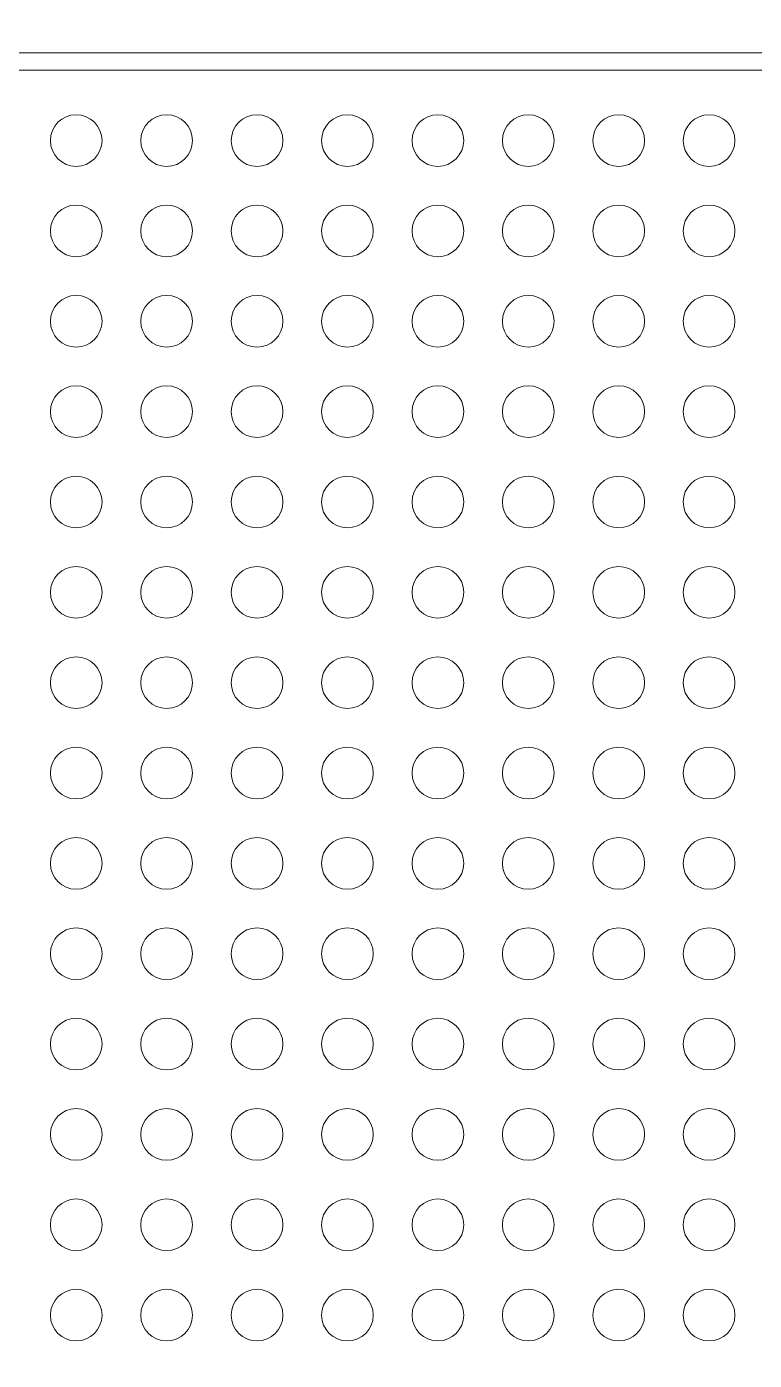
# Model space of a CAD drawing. Header units: millimetres. Extents: x -32 to 79, y -57 to 20.
# Drawn here: x -0.13 to 6.31, y -27.06 to -15.25 of the extents above; entities that cross this region are included whole.
import ezdxf

# ---------------------------------------------------------------- set-up
doc = ezdxf.new("R2010")
doc.units = ezdxf.units.MM
doc.header["$MEASUREMENT"] = 0
for name, color, linetype in [('BG_OUTLINE', 7, 'Continuous'), ('PG_SILKSCREEN_TOP', 7, 'Continuous'), ('PIN_TOP', 7, 'Continuous')]:
    doc.layers.add(name, color=color, linetype=linetype)

msp = doc.modelspace()

# ---------------------------------------------------------------- linework, layer by layer
at = {"layer": 'BG_OUTLINE', "lineweight": 9}
msp.add_open_spline([(-31.5602, -57.3483), (-31.5602, -57.3483), (-31.5602, 2.6515), (-31.5602, 2.6515), (-31.5602, 2.6515), (-31.5602, 2.6515), (48.4395, 2.6515), (48.4395, 2.6515), (48.4395, 2.6515), (48.4395, 2.6515), (48.4395, -57.3483), (48.4395, -57.3483), (48.4395, -57.3483), (48.4395, -57.3483), (-31.5602, -57.3483), (-31.5602, -57.3483)], degree=3, knots=[0, 0, 0, 0, 0.25, 0.25, 0.25, 0.25, 0.5, 0.5, 0.5, 0.5, 0.75, 0.75, 0.75, 0.75, 1, 1, 1, 1], dxfattribs=at)
at = {"layer": 'PG_SILKSCREEN_TOP', "lineweight": 9}
msp.add_open_spline([(16.2085, -15.4813), (16.2085, -15.4813), (16.2085, -15.6337), (16.2085, -15.6337), (16.2085, -15.6337), (16.2085, -15.6337), (-6.7917, -15.6337), (-6.7917, -15.6337), (-6.7917, -15.6337), (-6.7917, -15.6337), (-6.7917, -15.4813), (-6.7917, -15.4813), (-6.7917, -15.4813), (-6.7917, -15.4813), (16.2085, -15.4813), (16.2085, -15.4813)], degree=3, knots=[0, 0, 0, 0, 0.25, 0.25, 0.25, 0.25, 0.5, 0.5, 0.5, 0.5, 0.75, 0.75, 0.75, 0.75, 1, 1, 1, 1], dxfattribs=at)
at = {"layer": 'PIN_TOP', "lineweight": 9}
for points in [[(0.5369, -16.2575), (0.5369, -16.1312), (0.4346, -16.0289), (0.3083, -16.0289), (0.3083, -16.0289), (0.1821, -16.0289), (0.0797, -16.1312), (0.0797, -16.2575), (0.0797, -16.2575), (0.0797, -16.3837), (0.1821, -16.4861), (0.3083, -16.4861), (0.3083, -16.4861), (0.4346, -16.4861), (0.5369, -16.3837), (0.5369, -16.2575)], [(1.337, -16.2575), (1.337, -16.1312), (1.2347, -16.0289), (1.1084, -16.0289), (1.1084, -16.0289), (0.9822, -16.0289), (0.8798, -16.1312), (0.8798, -16.2575), (0.8798, -16.2575), (0.8798, -16.3837), (0.9822, -16.4861), (1.1084, -16.4861), (1.1084, -16.4861), (1.2347, -16.4861), (1.337, -16.3837), (1.337, -16.2575)], [(2.1369, -16.2575), (2.1369, -16.1312), (2.0345, -16.0289), (1.9083, -16.0289), (1.9083, -16.0289), (1.782, -16.0289), (1.6797, -16.1312), (1.6797, -16.2575), (1.6797, -16.2575), (1.6797, -16.3837), (1.782, -16.4861), (1.9083, -16.4861), (1.9083, -16.4861), (2.0345, -16.4861), (2.1369, -16.3837), (2.1369, -16.2575)], [(2.937, -16.2575), (2.937, -16.1312), (2.8346, -16.0289), (2.7084, -16.0289), (2.7084, -16.0289), (2.5821, -16.0289), (2.4798, -16.1312), (2.4798, -16.2575), (2.4798, -16.2575), (2.4798, -16.3837), (2.5821, -16.4861), (2.7084, -16.4861), (2.7084, -16.4861), (2.8346, -16.4861), (2.937, -16.3837), (2.937, -16.2575)], [(3.7371, -16.2575), (3.7371, -16.1312), (3.6347, -16.0289), (3.5085, -16.0289), (3.5085, -16.0289), (3.3822, -16.0289), (3.2799, -16.1312), (3.2799, -16.2575), (3.2799, -16.2575), (3.2799, -16.3837), (3.3822, -16.4861), (3.5085, -16.4861), (3.5085, -16.4861), (3.6347, -16.4861), (3.7371, -16.3837), (3.7371, -16.2575)], [(4.5369, -16.2575), (4.5369, -16.1312), (4.4346, -16.0289), (4.3083, -16.0289), (4.3083, -16.0289), (4.182, -16.0289), (4.0797, -16.1312), (4.0797, -16.2575), (4.0797, -16.2575), (4.0797, -16.3837), (4.182, -16.4861), (4.3083, -16.4861), (4.3083, -16.4861), (4.4345, -16.4861), (4.5369, -16.3837), (4.5369, -16.2575)], [(5.337, -16.2575), (5.337, -16.1312), (5.2347, -16.0289), (5.1084, -16.0289), (5.1084, -16.0289), (4.9821, -16.0289), (4.8798, -16.1312), (4.8798, -16.2575), (4.8798, -16.2575), (4.8798, -16.3837), (4.9821, -16.4861), (5.1084, -16.4861), (5.1084, -16.4861), (5.2346, -16.4861), (5.337, -16.3837), (5.337, -16.2575)], [(6.1368, -16.2575), (6.1368, -16.1312), (6.0345, -16.0289), (5.9082, -16.0289), (5.9082, -16.0289), (5.782, -16.0289), (5.6796, -16.1312), (5.6796, -16.2575), (5.6796, -16.2575), (5.6796, -16.3837), (5.782, -16.4861), (5.9082, -16.4861), (5.9082, -16.4861), (6.0345, -16.4861), (6.1368, -16.3837), (6.1368, -16.2575)], [(0.5369, -17.0576), (0.5369, -16.9313), (0.4346, -16.829), (0.3083, -16.829), (0.3083, -16.829), (0.1821, -16.829), (0.0797, -16.9313), (0.0797, -17.0576), (0.0797, -17.0576), (0.0797, -17.1838), (0.1821, -17.2862), (0.3083, -17.2862), (0.3083, -17.2862), (0.4346, -17.2862), (0.5369, -17.1838), (0.5369, -17.0576)], [(1.337, -17.0576), (1.337, -16.9313), (1.2347, -16.829), (1.1084, -16.829), (1.1084, -16.829), (0.9822, -16.829), (0.8798, -16.9313), (0.8798, -17.0576), (0.8798, -17.0576), (0.8798, -17.1838), (0.9822, -17.2862), (1.1084, -17.2862), (1.1084, -17.2862), (1.2347, -17.2862), (1.337, -17.1838), (1.337, -17.0576)], [(2.1369, -17.0576), (2.1369, -16.9313), (2.0345, -16.829), (1.9083, -16.829), (1.9083, -16.829), (1.782, -16.829), (1.6797, -16.9313), (1.6797, -17.0576), (1.6797, -17.0576), (1.6797, -17.1838), (1.782, -17.2862), (1.9083, -17.2862), (1.9083, -17.2862), (2.0345, -17.2862), (2.1369, -17.1838), (2.1369, -17.0576)], [(2.937, -17.0576), (2.937, -16.9313), (2.8346, -16.829), (2.7084, -16.829), (2.7084, -16.829), (2.5821, -16.829), (2.4798, -16.9313), (2.4798, -17.0576), (2.4798, -17.0576), (2.4798, -17.1838), (2.5821, -17.2862), (2.7084, -17.2862), (2.7084, -17.2862), (2.8346, -17.2862), (2.937, -17.1838), (2.937, -17.0576)], [(3.7371, -17.0576), (3.7371, -16.9313), (3.6347, -16.829), (3.5085, -16.829), (3.5085, -16.829), (3.3822, -16.829), (3.2799, -16.9313), (3.2799, -17.0576), (3.2799, -17.0576), (3.2799, -17.1838), (3.3822, -17.2862), (3.5085, -17.2862), (3.5085, -17.2862), (3.6347, -17.2862), (3.7371, -17.1838), (3.7371, -17.0576)], [(4.5369, -17.0576), (4.5369, -16.9313), (4.4346, -16.829), (4.3083, -16.829), (4.3083, -16.829), (4.182, -16.829), (4.0797, -16.9313), (4.0797, -17.0576), (4.0797, -17.0576), (4.0797, -17.1838), (4.182, -17.2862), (4.3083, -17.2862), (4.3083, -17.2862), (4.4345, -17.2862), (4.5369, -17.1838), (4.5369, -17.0576)], [(5.337, -17.0576), (5.337, -16.9313), (5.2347, -16.829), (5.1084, -16.829), (5.1084, -16.829), (4.9821, -16.829), (4.8798, -16.9313), (4.8798, -17.0576), (4.8798, -17.0576), (4.8798, -17.1838), (4.9821, -17.2862), (5.1084, -17.2862), (5.1084, -17.2862), (5.2346, -17.2862), (5.337, -17.1838), (5.337, -17.0576)], [(6.1368, -17.0576), (6.1368, -16.9313), (6.0345, -16.829), (5.9082, -16.829), (5.9082, -16.829), (5.782, -16.829), (5.6796, -16.9313), (5.6796, -17.0576), (5.6796, -17.0576), (5.6796, -17.1838), (5.782, -17.2862), (5.9082, -17.2862), (5.9082, -17.2862), (6.0345, -17.2862), (6.1368, -17.1838), (6.1368, -17.0576)], [(0.5369, -17.8577), (0.5369, -17.7314), (0.4346, -17.6291), (0.3083, -17.6291), (0.3083, -17.6291), (0.1821, -17.6291), (0.0797, -17.7314), (0.0797, -17.8577), (0.0797, -17.8577), (0.0797, -17.9839), (0.1821, -18.0863), (0.3083, -18.0863), (0.3083, -18.0863), (0.4346, -18.0863), (0.5369, -17.9839), (0.5369, -17.8577)], [(1.337, -17.8577), (1.337, -17.7314), (1.2347, -17.6291), (1.1084, -17.6291), (1.1084, -17.6291), (0.9822, -17.6291), (0.8798, -17.7314), (0.8798, -17.8577), (0.8798, -17.8577), (0.8798, -17.9839), (0.9822, -18.0863), (1.1084, -18.0863), (1.1084, -18.0863), (1.2347, -18.0863), (1.337, -17.9839), (1.337, -17.8577)], [(2.1369, -17.8577), (2.1369, -17.7314), (2.0345, -17.6291), (1.9083, -17.6291), (1.9083, -17.6291), (1.782, -17.6291), (1.6797, -17.7314), (1.6797, -17.8577), (1.6797, -17.8577), (1.6797, -17.9839), (1.782, -18.0863), (1.9083, -18.0863), (1.9083, -18.0863), (2.0345, -18.0863), (2.1369, -17.9839), (2.1369, -17.8577)], [(2.937, -17.8577), (2.937, -17.7314), (2.8346, -17.6291), (2.7084, -17.6291), (2.7084, -17.6291), (2.5821, -17.6291), (2.4798, -17.7314), (2.4798, -17.8577), (2.4798, -17.8577), (2.4798, -17.9839), (2.5821, -18.0863), (2.7084, -18.0863), (2.7084, -18.0863), (2.8346, -18.0863), (2.937, -17.9839), (2.937, -17.8577)], [(3.7371, -17.8577), (3.7371, -17.7314), (3.6347, -17.6291), (3.5085, -17.6291), (3.5085, -17.6291), (3.3822, -17.6291), (3.2799, -17.7314), (3.2799, -17.8577), (3.2799, -17.8577), (3.2799, -17.9839), (3.3822, -18.0863), (3.5085, -18.0863), (3.5085, -18.0863), (3.6347, -18.0863), (3.7371, -17.9839), (3.7371, -17.8577)], [(4.5369, -17.8577), (4.5369, -17.7314), (4.4346, -17.6291), (4.3083, -17.6291), (4.3083, -17.6291), (4.182, -17.6291), (4.0797, -17.7314), (4.0797, -17.8577), (4.0797, -17.8577), (4.0797, -17.9839), (4.182, -18.0863), (4.3083, -18.0863), (4.3083, -18.0863), (4.4345, -18.0863), (4.5369, -17.9839), (4.5369, -17.8577)], [(5.337, -17.8577), (5.337, -17.7314), (5.2347, -17.6291), (5.1084, -17.6291), (5.1084, -17.6291), (4.9821, -17.6291), (4.8798, -17.7314), (4.8798, -17.8577), (4.8798, -17.8577), (4.8798, -17.9839), (4.9821, -18.0863), (5.1084, -18.0863), (5.1084, -18.0863), (5.2346, -18.0863), (5.337, -17.9839), (5.337, -17.8577)], [(6.1368, -17.8577), (6.1368, -17.7314), (6.0345, -17.6291), (5.9082, -17.6291), (5.9082, -17.6291), (5.782, -17.6291), (5.6796, -17.7314), (5.6796, -17.8577), (5.6796, -17.8577), (5.6796, -17.9839), (5.782, -18.0863), (5.9082, -18.0863), (5.9082, -18.0863), (6.0345, -18.0863), (6.1368, -17.9839), (6.1368, -17.8577)], [(0.5369, -18.6575), (0.5369, -18.5313), (0.4346, -18.4289), (0.3083, -18.4289), (0.3083, -18.4289), (0.1821, -18.4289), (0.0797, -18.5313), (0.0797, -18.6575), (0.0797, -18.6575), (0.0797, -18.7838), (0.1821, -18.8861), (0.3083, -18.8861), (0.3083, -18.8861), (0.4346, -18.8861), (0.5369, -18.7838), (0.5369, -18.6575)], [(1.337, -18.6575), (1.337, -18.5313), (1.2347, -18.4289), (1.1084, -18.4289), (1.1084, -18.4289), (0.9822, -18.4289), (0.8798, -18.5313), (0.8798, -18.6575), (0.8798, -18.6575), (0.8798, -18.7838), (0.9822, -18.8861), (1.1084, -18.8861), (1.1084, -18.8861), (1.2347, -18.8861), (1.337, -18.7838), (1.337, -18.6575)], [(2.1369, -18.6575), (2.1369, -18.5313), (2.0345, -18.4289), (1.9083, -18.4289), (1.9083, -18.4289), (1.782, -18.4289), (1.6797, -18.5313), (1.6797, -18.6575), (1.6797, -18.6575), (1.6797, -18.7838), (1.782, -18.8861), (1.9083, -18.8861), (1.9083, -18.8861), (2.0345, -18.8861), (2.1369, -18.7838), (2.1369, -18.6575)], [(2.937, -18.6575), (2.937, -18.5313), (2.8346, -18.4289), (2.7084, -18.4289), (2.7084, -18.4289), (2.5821, -18.4289), (2.4798, -18.5313), (2.4798, -18.6575), (2.4798, -18.6575), (2.4798, -18.7838), (2.5821, -18.8861), (2.7084, -18.8861), (2.7084, -18.8861), (2.8346, -18.8861), (2.937, -18.7838), (2.937, -18.6575)], [(3.7371, -18.6575), (3.7371, -18.5313), (3.6347, -18.4289), (3.5085, -18.4289), (3.5085, -18.4289), (3.3822, -18.4289), (3.2799, -18.5313), (3.2799, -18.6575), (3.2799, -18.6575), (3.2799, -18.7838), (3.3822, -18.8861), (3.5085, -18.8861), (3.5085, -18.8861), (3.6347, -18.8861), (3.7371, -18.7838), (3.7371, -18.6575)], [(4.5369, -18.6575), (4.5369, -18.5313), (4.4346, -18.4289), (4.3083, -18.4289), (4.3083, -18.4289), (4.182, -18.4289), (4.0797, -18.5313), (4.0797, -18.6575), (4.0797, -18.6575), (4.0797, -18.7838), (4.182, -18.8861), (4.3083, -18.8861), (4.3083, -18.8861), (4.4345, -18.8861), (4.5369, -18.7838), (4.5369, -18.6575)], [(5.337, -18.6575), (5.337, -18.5313), (5.2347, -18.4289), (5.1084, -18.4289), (5.1084, -18.4289), (4.9821, -18.4289), (4.8798, -18.5313), (4.8798, -18.6575), (4.8798, -18.6575), (4.8798, -18.7838), (4.9821, -18.8861), (5.1084, -18.8861), (5.1084, -18.8861), (5.2346, -18.8861), (5.337, -18.7838), (5.337, -18.6575)], [(6.1368, -18.6575), (6.1368, -18.5313), (6.0345, -18.4289), (5.9082, -18.4289), (5.9082, -18.4289), (5.782, -18.4289), (5.6796, -18.5313), (5.6796, -18.6575), (5.6796, -18.6575), (5.6796, -18.7838), (5.782, -18.8861), (5.9082, -18.8861), (5.9082, -18.8861), (6.0345, -18.8861), (6.1368, -18.7838), (6.1368, -18.6575)], [(0.5369, -19.4576), (0.5369, -19.3314), (0.4346, -19.229), (0.3083, -19.229), (0.3083, -19.229), (0.1821, -19.229), (0.0797, -19.3314), (0.0797, -19.4576), (0.0797, -19.4576), (0.0797, -19.5839), (0.1821, -19.6862), (0.3083, -19.6862), (0.3083, -19.6862), (0.4346, -19.6862), (0.5369, -19.5839), (0.5369, -19.4576)], [(1.337, -19.4576), (1.337, -19.3314), (1.2347, -19.229), (1.1084, -19.229), (1.1084, -19.229), (0.9822, -19.229), (0.8798, -19.3314), (0.8798, -19.4576), (0.8798, -19.4576), (0.8798, -19.5839), (0.9822, -19.6862), (1.1084, -19.6862), (1.1084, -19.6862), (1.2347, -19.6862), (1.337, -19.5839), (1.337, -19.4576)], [(2.1369, -19.4576), (2.1369, -19.3314), (2.0345, -19.229), (1.9083, -19.229), (1.9083, -19.229), (1.782, -19.229), (1.6797, -19.3314), (1.6797, -19.4576), (1.6797, -19.4576), (1.6797, -19.5839), (1.782, -19.6862), (1.9083, -19.6862), (1.9083, -19.6862), (2.0345, -19.6862), (2.1369, -19.5839), (2.1369, -19.4576)], [(2.937, -19.4576), (2.937, -19.3314), (2.8346, -19.229), (2.7084, -19.229), (2.7084, -19.229), (2.5821, -19.229), (2.4798, -19.3314), (2.4798, -19.4576), (2.4798, -19.4576), (2.4798, -19.5839), (2.5821, -19.6862), (2.7084, -19.6862), (2.7084, -19.6862), (2.8346, -19.6862), (2.937, -19.5839), (2.937, -19.4576)], [(3.7371, -19.4576), (3.7371, -19.3314), (3.6347, -19.229), (3.5085, -19.229), (3.5085, -19.229), (3.3822, -19.229), (3.2799, -19.3314), (3.2799, -19.4576), (3.2799, -19.4576), (3.2799, -19.5839), (3.3822, -19.6862), (3.5085, -19.6862), (3.5085, -19.6862), (3.6347, -19.6862), (3.7371, -19.5839), (3.7371, -19.4576)], [(4.5369, -19.4576), (4.5369, -19.3314), (4.4346, -19.229), (4.3083, -19.229), (4.3083, -19.229), (4.182, -19.229), (4.0797, -19.3314), (4.0797, -19.4576), (4.0797, -19.4576), (4.0797, -19.5839), (4.182, -19.6862), (4.3083, -19.6862), (4.3083, -19.6862), (4.4345, -19.6862), (4.5369, -19.5839), (4.5369, -19.4576)], [(5.337, -19.4576), (5.337, -19.3314), (5.2347, -19.229), (5.1084, -19.229), (5.1084, -19.229), (4.9821, -19.229), (4.8798, -19.3314), (4.8798, -19.4576), (4.8798, -19.4576), (4.8798, -19.5839), (4.9821, -19.6862), (5.1084, -19.6862), (5.1084, -19.6862), (5.2346, -19.6862), (5.337, -19.5839), (5.337, -19.4576)], [(6.1368, -19.4576), (6.1368, -19.3314), (6.0345, -19.229), (5.9082, -19.229), (5.9082, -19.229), (5.782, -19.229), (5.6796, -19.3314), (5.6796, -19.4576), (5.6796, -19.4576), (5.6796, -19.5839), (5.782, -19.6862), (5.9082, -19.6862), (5.9082, -19.6862), (6.0345, -19.6862), (6.1368, -19.5839), (6.1368, -19.4576)], [(0.5369, -20.2575), (0.5369, -20.1312), (0.4346, -20.0289), (0.3083, -20.0289), (0.3083, -20.0289), (0.1821, -20.0289), (0.0797, -20.1312), (0.0797, -20.2575), (0.0797, -20.2575), (0.0797, -20.3837), (0.1821, -20.4861), (0.3083, -20.4861), (0.3083, -20.4861), (0.4346, -20.4861), (0.5369, -20.3837), (0.5369, -20.2575)], [(1.337, -20.2575), (1.337, -20.1312), (1.2347, -20.0289), (1.1084, -20.0289), (1.1084, -20.0289), (0.9822, -20.0289), (0.8798, -20.1312), (0.8798, -20.2575), (0.8798, -20.2575), (0.8798, -20.3837), (0.9822, -20.4861), (1.1084, -20.4861), (1.1084, -20.4861), (1.2347, -20.4861), (1.337, -20.3837), (1.337, -20.2575)], [(2.1369, -20.2575), (2.1369, -20.1312), (2.0345, -20.0289), (1.9083, -20.0289), (1.9083, -20.0289), (1.782, -20.0289), (1.6797, -20.1312), (1.6797, -20.2575), (1.6797, -20.2575), (1.6797, -20.3837), (1.782, -20.4861), (1.9083, -20.4861), (1.9083, -20.4861), (2.0345, -20.4861), (2.1369, -20.3837), (2.1369, -20.2575)], [(2.937, -20.2575), (2.937, -20.1312), (2.8346, -20.0289), (2.7084, -20.0289), (2.7084, -20.0289), (2.5821, -20.0289), (2.4798, -20.1312), (2.4798, -20.2575), (2.4798, -20.2575), (2.4798, -20.3837), (2.5821, -20.4861), (2.7084, -20.4861), (2.7084, -20.4861), (2.8346, -20.4861), (2.937, -20.3837), (2.937, -20.2575)], [(3.7371, -20.2575), (3.7371, -20.1312), (3.6347, -20.0289), (3.5085, -20.0289), (3.5085, -20.0289), (3.3822, -20.0289), (3.2799, -20.1312), (3.2799, -20.2575), (3.2799, -20.2575), (3.2799, -20.3837), (3.3822, -20.4861), (3.5085, -20.4861), (3.5085, -20.4861), (3.6347, -20.4861), (3.7371, -20.3837), (3.7371, -20.2575)], [(4.5369, -20.2575), (4.5369, -20.1312), (4.4346, -20.0289), (4.3083, -20.0289), (4.3083, -20.0289), (4.182, -20.0289), (4.0797, -20.1312), (4.0797, -20.2575), (4.0797, -20.2575), (4.0797, -20.3837), (4.182, -20.4861), (4.3083, -20.4861), (4.3083, -20.4861), (4.4345, -20.4861), (4.5369, -20.3837), (4.5369, -20.2575)], [(5.337, -20.2575), (5.337, -20.1312), (5.2347, -20.0289), (5.1084, -20.0289), (5.1084, -20.0289), (4.9821, -20.0289), (4.8798, -20.1312), (4.8798, -20.2575), (4.8798, -20.2575), (4.8798, -20.3837), (4.9821, -20.4861), (5.1084, -20.4861), (5.1084, -20.4861), (5.2346, -20.4861), (5.337, -20.3837), (5.337, -20.2575)], [(6.1368, -20.2575), (6.1368, -20.1312), (6.0345, -20.0289), (5.9082, -20.0289), (5.9082, -20.0289), (5.782, -20.0289), (5.6796, -20.1312), (5.6796, -20.2575), (5.6796, -20.2575), (5.6796, -20.3837), (5.782, -20.4861), (5.9082, -20.4861), (5.9082, -20.4861), (6.0345, -20.4861), (6.1368, -20.3837), (6.1368, -20.2575)], [(0.5369, -21.0576), (0.5369, -20.9313), (0.4346, -20.829), (0.3083, -20.829), (0.3083, -20.829), (0.1821, -20.829), (0.0797, -20.9313), (0.0797, -21.0576), (0.0797, -21.0576), (0.0797, -21.1838), (0.1821, -21.2862), (0.3083, -21.2862), (0.3083, -21.2862), (0.4346, -21.2862), (0.5369, -21.1838), (0.5369, -21.0576)], [(1.337, -21.0576), (1.337, -20.9313), (1.2347, -20.829), (1.1084, -20.829), (1.1084, -20.829), (0.9822, -20.829), (0.8798, -20.9313), (0.8798, -21.0576), (0.8798, -21.0576), (0.8798, -21.1838), (0.9822, -21.2862), (1.1084, -21.2862), (1.1084, -21.2862), (1.2347, -21.2862), (1.337, -21.1838), (1.337, -21.0576)], [(2.1369, -21.0576), (2.1369, -20.9313), (2.0345, -20.829), (1.9083, -20.829), (1.9083, -20.829), (1.782, -20.829), (1.6797, -20.9313), (1.6797, -21.0576), (1.6797, -21.0576), (1.6797, -21.1838), (1.782, -21.2862), (1.9083, -21.2862), (1.9083, -21.2862), (2.0345, -21.2862), (2.1369, -21.1838), (2.1369, -21.0576)], [(2.937, -21.0576), (2.937, -20.9313), (2.8346, -20.829), (2.7084, -20.829), (2.7084, -20.829), (2.5821, -20.829), (2.4798, -20.9313), (2.4798, -21.0576), (2.4798, -21.0576), (2.4798, -21.1838), (2.5821, -21.2862), (2.7084, -21.2862), (2.7084, -21.2862), (2.8346, -21.2862), (2.937, -21.1838), (2.937, -21.0576)], [(3.7371, -21.0576), (3.7371, -20.9313), (3.6347, -20.829), (3.5085, -20.829), (3.5085, -20.829), (3.3822, -20.829), (3.2799, -20.9313), (3.2799, -21.0576), (3.2799, -21.0576), (3.2799, -21.1838), (3.3822, -21.2862), (3.5085, -21.2862), (3.5085, -21.2862), (3.6347, -21.2862), (3.7371, -21.1838), (3.7371, -21.0576)], [(4.5369, -21.0576), (4.5369, -20.9313), (4.4346, -20.829), (4.3083, -20.829), (4.3083, -20.829), (4.182, -20.829), (4.0797, -20.9313), (4.0797, -21.0576), (4.0797, -21.0576), (4.0797, -21.1838), (4.182, -21.2862), (4.3083, -21.2862), (4.3083, -21.2862), (4.4345, -21.2862), (4.5369, -21.1838), (4.5369, -21.0576)], [(5.337, -21.0576), (5.337, -20.9313), (5.2347, -20.829), (5.1084, -20.829), (5.1084, -20.829), (4.9821, -20.829), (4.8798, -20.9313), (4.8798, -21.0576), (4.8798, -21.0576), (4.8798, -21.1838), (4.9821, -21.2862), (5.1084, -21.2862), (5.1084, -21.2862), (5.2346, -21.2862), (5.337, -21.1838), (5.337, -21.0576)], [(6.1368, -21.0576), (6.1368, -20.9313), (6.0345, -20.829), (5.9082, -20.829), (5.9082, -20.829), (5.782, -20.829), (5.6796, -20.9313), (5.6796, -21.0576), (5.6796, -21.0576), (5.6796, -21.1838), (5.782, -21.2862), (5.9082, -21.2862), (5.9082, -21.2862), (6.0345, -21.2862), (6.1368, -21.1838), (6.1368, -21.0576)], [(0.5369, -21.8577), (0.5369, -21.7314), (0.4346, -21.6291), (0.3083, -21.6291), (0.3083, -21.6291), (0.1821, -21.6291), (0.0797, -21.7314), (0.0797, -21.8577), (0.0797, -21.8577), (0.0797, -21.9839), (0.1821, -22.0863), (0.3083, -22.0863), (0.3083, -22.0863), (0.4346, -22.0863), (0.5369, -21.9839), (0.5369, -21.8577)], [(1.337, -21.8577), (1.337, -21.7314), (1.2347, -21.6291), (1.1084, -21.6291), (1.1084, -21.6291), (0.9822, -21.6291), (0.8798, -21.7314), (0.8798, -21.8577), (0.8798, -21.8577), (0.8798, -21.9839), (0.9822, -22.0863), (1.1084, -22.0863), (1.1084, -22.0863), (1.2347, -22.0863), (1.337, -21.9839), (1.337, -21.8577)], [(2.1369, -21.8577), (2.1369, -21.7314), (2.0345, -21.6291), (1.9083, -21.6291), (1.9083, -21.6291), (1.782, -21.6291), (1.6797, -21.7314), (1.6797, -21.8577), (1.6797, -21.8577), (1.6797, -21.9839), (1.782, -22.0863), (1.9083, -22.0863), (1.9083, -22.0863), (2.0345, -22.0863), (2.1369, -21.9839), (2.1369, -21.8577)], [(2.937, -21.8577), (2.937, -21.7314), (2.8346, -21.6291), (2.7084, -21.6291), (2.7084, -21.6291), (2.5821, -21.6291), (2.4798, -21.7314), (2.4798, -21.8577), (2.4798, -21.8577), (2.4798, -21.9839), (2.5821, -22.0863), (2.7084, -22.0863), (2.7084, -22.0863), (2.8346, -22.0863), (2.937, -21.9839), (2.937, -21.8577)], [(3.7371, -21.8577), (3.7371, -21.7314), (3.6347, -21.6291), (3.5085, -21.6291), (3.5085, -21.6291), (3.3822, -21.6291), (3.2799, -21.7314), (3.2799, -21.8577), (3.2799, -21.8577), (3.2799, -21.9839), (3.3822, -22.0863), (3.5085, -22.0863), (3.5085, -22.0863), (3.6347, -22.0863), (3.7371, -21.9839), (3.7371, -21.8577)], [(4.5369, -21.8577), (4.5369, -21.7314), (4.4346, -21.6291), (4.3083, -21.6291), (4.3083, -21.6291), (4.182, -21.6291), (4.0797, -21.7314), (4.0797, -21.8577), (4.0797, -21.8577), (4.0797, -21.9839), (4.182, -22.0863), (4.3083, -22.0863), (4.3083, -22.0863), (4.4345, -22.0863), (4.5369, -21.9839), (4.5369, -21.8577)], [(5.337, -21.8577), (5.337, -21.7314), (5.2347, -21.6291), (5.1084, -21.6291), (5.1084, -21.6291), (4.9821, -21.6291), (4.8798, -21.7314), (4.8798, -21.8577), (4.8798, -21.8577), (4.8798, -21.9839), (4.9821, -22.0863), (5.1084, -22.0863), (5.1084, -22.0863), (5.2346, -22.0863), (5.337, -21.9839), (5.337, -21.8577)], [(6.1368, -21.8577), (6.1368, -21.7314), (6.0345, -21.6291), (5.9082, -21.6291), (5.9082, -21.6291), (5.782, -21.6291), (5.6796, -21.7314), (5.6796, -21.8577), (5.6796, -21.8577), (5.6796, -21.9839), (5.782, -22.0863), (5.9082, -22.0863), (5.9082, -22.0863), (6.0345, -22.0863), (6.1368, -21.9839), (6.1368, -21.8577)], [(0.5369, -22.6575), (0.5369, -22.5313), (0.4346, -22.4289), (0.3083, -22.4289), (0.3083, -22.4289), (0.1821, -22.4289), (0.0797, -22.5313), (0.0797, -22.6575), (0.0797, -22.6575), (0.0797, -22.7838), (0.1821, -22.8861), (0.3083, -22.8861), (0.3083, -22.8861), (0.4346, -22.8861), (0.5369, -22.7838), (0.5369, -22.6575)], [(1.337, -22.6575), (1.337, -22.5313), (1.2347, -22.4289), (1.1084, -22.4289), (1.1084, -22.4289), (0.9822, -22.4289), (0.8798, -22.5313), (0.8798, -22.6575), (0.8798, -22.6575), (0.8798, -22.7838), (0.9822, -22.8861), (1.1084, -22.8861), (1.1084, -22.8861), (1.2347, -22.8861), (1.337, -22.7838), (1.337, -22.6575)], [(2.1369, -22.6575), (2.1369, -22.5313), (2.0345, -22.4289), (1.9083, -22.4289), (1.9083, -22.4289), (1.782, -22.4289), (1.6797, -22.5313), (1.6797, -22.6575), (1.6797, -22.6575), (1.6797, -22.7838), (1.782, -22.8861), (1.9083, -22.8861), (1.9083, -22.8861), (2.0345, -22.8861), (2.1369, -22.7838), (2.1369, -22.6575)], [(2.937, -22.6575), (2.937, -22.5313), (2.8346, -22.4289), (2.7084, -22.4289), (2.7084, -22.4289), (2.5821, -22.4289), (2.4798, -22.5313), (2.4798, -22.6575), (2.4798, -22.6575), (2.4798, -22.7838), (2.5821, -22.8861), (2.7084, -22.8861), (2.7084, -22.8861), (2.8346, -22.8861), (2.937, -22.7838), (2.937, -22.6575)], [(3.7371, -22.6575), (3.7371, -22.5313), (3.6347, -22.4289), (3.5085, -22.4289), (3.5085, -22.4289), (3.3822, -22.4289), (3.2799, -22.5313), (3.2799, -22.6575), (3.2799, -22.6575), (3.2799, -22.7838), (3.3822, -22.8861), (3.5085, -22.8861), (3.5085, -22.8861), (3.6347, -22.8861), (3.7371, -22.7838), (3.7371, -22.6575)], [(4.5369, -22.6575), (4.5369, -22.5313), (4.4346, -22.4289), (4.3083, -22.4289), (4.3083, -22.4289), (4.182, -22.4289), (4.0797, -22.5313), (4.0797, -22.6575), (4.0797, -22.6575), (4.0797, -22.7838), (4.182, -22.8861), (4.3083, -22.8861), (4.3083, -22.8861), (4.4345, -22.8861), (4.5369, -22.7838), (4.5369, -22.6575)], [(5.337, -22.6575), (5.337, -22.5313), (5.2347, -22.4289), (5.1084, -22.4289), (5.1084, -22.4289), (4.9821, -22.4289), (4.8798, -22.5313), (4.8798, -22.6575), (4.8798, -22.6575), (4.8798, -22.7838), (4.9821, -22.8861), (5.1084, -22.8861), (5.1084, -22.8861), (5.2346, -22.8861), (5.337, -22.7838), (5.337, -22.6575)], [(6.1368, -22.6575), (6.1368, -22.5313), (6.0345, -22.4289), (5.9082, -22.4289), (5.9082, -22.4289), (5.782, -22.4289), (5.6796, -22.5313), (5.6796, -22.6575), (5.6796, -22.6575), (5.6796, -22.7838), (5.782, -22.8861), (5.9082, -22.8861), (5.9082, -22.8861), (6.0345, -22.8861), (6.1368, -22.7838), (6.1368, -22.6575)], [(0.5369, -23.4576), (0.5369, -23.3314), (0.4346, -23.229), (0.3083, -23.229), (0.3083, -23.229), (0.1821, -23.229), (0.0797, -23.3314), (0.0797, -23.4576), (0.0797, -23.4576), (0.0797, -23.5839), (0.1821, -23.6862), (0.3083, -23.6862), (0.3083, -23.6862), (0.4346, -23.6862), (0.5369, -23.5839), (0.5369, -23.4576)], [(1.337, -23.4576), (1.337, -23.3314), (1.2347, -23.229), (1.1084, -23.229), (1.1084, -23.229), (0.9822, -23.229), (0.8798, -23.3314), (0.8798, -23.4576), (0.8798, -23.4576), (0.8798, -23.5839), (0.9822, -23.6862), (1.1084, -23.6862), (1.1084, -23.6862), (1.2347, -23.6862), (1.337, -23.5839), (1.337, -23.4576)], [(2.1369, -23.4576), (2.1369, -23.3314), (2.0345, -23.229), (1.9083, -23.229), (1.9083, -23.229), (1.782, -23.229), (1.6797, -23.3314), (1.6797, -23.4576), (1.6797, -23.4576), (1.6797, -23.5839), (1.782, -23.6862), (1.9083, -23.6862), (1.9083, -23.6862), (2.0345, -23.6862), (2.1369, -23.5839), (2.1369, -23.4576)], [(2.937, -23.4576), (2.937, -23.3314), (2.8346, -23.229), (2.7084, -23.229), (2.7084, -23.229), (2.5821, -23.229), (2.4798, -23.3314), (2.4798, -23.4576), (2.4798, -23.4576), (2.4798, -23.5839), (2.5821, -23.6862), (2.7084, -23.6862), (2.7084, -23.6862), (2.8346, -23.6862), (2.937, -23.5839), (2.937, -23.4576)], [(3.7371, -23.4576), (3.7371, -23.3314), (3.6347, -23.229), (3.5085, -23.229), (3.5085, -23.229), (3.3822, -23.229), (3.2799, -23.3314), (3.2799, -23.4576), (3.2799, -23.4576), (3.2799, -23.5839), (3.3822, -23.6862), (3.5085, -23.6862), (3.5085, -23.6862), (3.6347, -23.6862), (3.7371, -23.5839), (3.7371, -23.4576)], [(4.5369, -23.4576), (4.5369, -23.3314), (4.4346, -23.229), (4.3083, -23.229), (4.3083, -23.229), (4.182, -23.229), (4.0797, -23.3314), (4.0797, -23.4576), (4.0797, -23.4576), (4.0797, -23.5839), (4.182, -23.6862), (4.3083, -23.6862), (4.3083, -23.6862), (4.4345, -23.6862), (4.5369, -23.5839), (4.5369, -23.4576)], [(5.337, -23.4576), (5.337, -23.3314), (5.2347, -23.229), (5.1084, -23.229), (5.1084, -23.229), (4.9821, -23.229), (4.8798, -23.3314), (4.8798, -23.4576), (4.8798, -23.4576), (4.8798, -23.5839), (4.9821, -23.6862), (5.1084, -23.6862), (5.1084, -23.6862), (5.2346, -23.6862), (5.337, -23.5839), (5.337, -23.4576)], [(6.1368, -23.4576), (6.1368, -23.3314), (6.0345, -23.229), (5.9082, -23.229), (5.9082, -23.229), (5.782, -23.229), (5.6796, -23.3314), (5.6796, -23.4576), (5.6796, -23.4576), (5.6796, -23.5839), (5.782, -23.6862), (5.9082, -23.6862), (5.9082, -23.6862), (6.0345, -23.6862), (6.1368, -23.5839), (6.1368, -23.4576)], [(0.5369, -24.2575), (0.5369, -24.1312), (0.4346, -24.0289), (0.3083, -24.0289), (0.3083, -24.0289), (0.1821, -24.0289), (0.0797, -24.1312), (0.0797, -24.2575), (0.0797, -24.2575), (0.0797, -24.3837), (0.1821, -24.4861), (0.3083, -24.4861), (0.3083, -24.4861), (0.4346, -24.4861), (0.5369, -24.3837), (0.5369, -24.2575)], [(1.337, -24.2575), (1.337, -24.1312), (1.2347, -24.0289), (1.1084, -24.0289), (1.1084, -24.0289), (0.9822, -24.0289), (0.8798, -24.1312), (0.8798, -24.2575), (0.8798, -24.2575), (0.8798, -24.3837), (0.9822, -24.4861), (1.1084, -24.4861), (1.1084, -24.4861), (1.2347, -24.4861), (1.337, -24.3837), (1.337, -24.2575)], [(2.1369, -24.2575), (2.1369, -24.1312), (2.0345, -24.0289), (1.9083, -24.0289), (1.9083, -24.0289), (1.782, -24.0289), (1.6797, -24.1312), (1.6797, -24.2575), (1.6797, -24.2575), (1.6797, -24.3837), (1.782, -24.4861), (1.9083, -24.4861), (1.9083, -24.4861), (2.0345, -24.4861), (2.1369, -24.3837), (2.1369, -24.2575)], [(2.937, -24.2575), (2.937, -24.1312), (2.8346, -24.0289), (2.7084, -24.0289), (2.7084, -24.0289), (2.5821, -24.0289), (2.4798, -24.1312), (2.4798, -24.2575), (2.4798, -24.2575), (2.4798, -24.3837), (2.5821, -24.4861), (2.7084, -24.4861), (2.7084, -24.4861), (2.8346, -24.4861), (2.937, -24.3837), (2.937, -24.2575)], [(3.7371, -24.2575), (3.7371, -24.1312), (3.6347, -24.0289), (3.5085, -24.0289), (3.5085, -24.0289), (3.3822, -24.0289), (3.2799, -24.1312), (3.2799, -24.2575), (3.2799, -24.2575), (3.2799, -24.3837), (3.3822, -24.4861), (3.5085, -24.4861), (3.5085, -24.4861), (3.6347, -24.4861), (3.7371, -24.3837), (3.7371, -24.2575)], [(4.5369, -24.2575), (4.5369, -24.1312), (4.4346, -24.0289), (4.3083, -24.0289), (4.3083, -24.0289), (4.182, -24.0289), (4.0797, -24.1312), (4.0797, -24.2575), (4.0797, -24.2575), (4.0797, -24.3837), (4.182, -24.4861), (4.3083, -24.4861), (4.3083, -24.4861), (4.4345, -24.4861), (4.5369, -24.3837), (4.5369, -24.2575)], [(5.337, -24.2575), (5.337, -24.1312), (5.2347, -24.0289), (5.1084, -24.0289), (5.1084, -24.0289), (4.9821, -24.0289), (4.8798, -24.1312), (4.8798, -24.2575), (4.8798, -24.2575), (4.8798, -24.3837), (4.9821, -24.4861), (5.1084, -24.4861), (5.1084, -24.4861), (5.2346, -24.4861), (5.337, -24.3837), (5.337, -24.2575)], [(6.1368, -24.2575), (6.1368, -24.1312), (6.0345, -24.0289), (5.9082, -24.0289), (5.9082, -24.0289), (5.782, -24.0289), (5.6796, -24.1312), (5.6796, -24.2575), (5.6796, -24.2575), (5.6796, -24.3837), (5.782, -24.4861), (5.9082, -24.4861), (5.9082, -24.4861), (6.0345, -24.4861), (6.1368, -24.3837), (6.1368, -24.2575)], [(0.5369, -25.0576), (0.5369, -24.9313), (0.4346, -24.829), (0.3083, -24.829), (0.3083, -24.829), (0.1821, -24.829), (0.0797, -24.9313), (0.0797, -25.0576), (0.0797, -25.0576), (0.0797, -25.1838), (0.1821, -25.2862), (0.3083, -25.2862), (0.3083, -25.2862), (0.4346, -25.2862), (0.5369, -25.1838), (0.5369, -25.0576)], [(1.337, -25.0576), (1.337, -24.9313), (1.2347, -24.829), (1.1084, -24.829), (1.1084, -24.829), (0.9822, -24.829), (0.8798, -24.9313), (0.8798, -25.0576), (0.8798, -25.0576), (0.8798, -25.1838), (0.9822, -25.2862), (1.1084, -25.2862), (1.1084, -25.2862), (1.2347, -25.2862), (1.337, -25.1838), (1.337, -25.0576)], [(2.1369, -25.0576), (2.1369, -24.9313), (2.0345, -24.829), (1.9083, -24.829), (1.9083, -24.829), (1.782, -24.829), (1.6797, -24.9313), (1.6797, -25.0576), (1.6797, -25.0576), (1.6797, -25.1838), (1.782, -25.2862), (1.9083, -25.2862), (1.9083, -25.2862), (2.0345, -25.2862), (2.1369, -25.1838), (2.1369, -25.0576)], [(2.937, -25.0576), (2.937, -24.9313), (2.8346, -24.829), (2.7084, -24.829), (2.7084, -24.829), (2.5821, -24.829), (2.4798, -24.9313), (2.4798, -25.0576), (2.4798, -25.0576), (2.4798, -25.1838), (2.5821, -25.2862), (2.7084, -25.2862), (2.7084, -25.2862), (2.8346, -25.2862), (2.937, -25.1838), (2.937, -25.0576)], [(3.7371, -25.0576), (3.7371, -24.9313), (3.6347, -24.829), (3.5085, -24.829), (3.5085, -24.829), (3.3822, -24.829), (3.2799, -24.9313), (3.2799, -25.0576), (3.2799, -25.0576), (3.2799, -25.1838), (3.3822, -25.2862), (3.5085, -25.2862), (3.5085, -25.2862), (3.6347, -25.2862), (3.7371, -25.1838), (3.7371, -25.0576)], [(4.5369, -25.0576), (4.5369, -24.9313), (4.4346, -24.829), (4.3083, -24.829), (4.3083, -24.829), (4.182, -24.829), (4.0797, -24.9313), (4.0797, -25.0576), (4.0797, -25.0576), (4.0797, -25.1838), (4.182, -25.2862), (4.3083, -25.2862), (4.3083, -25.2862), (4.4345, -25.2862), (4.5369, -25.1838), (4.5369, -25.0576)], [(5.337, -25.0576), (5.337, -24.9313), (5.2347, -24.829), (5.1084, -24.829), (5.1084, -24.829), (4.9821, -24.829), (4.8798, -24.9313), (4.8798, -25.0576), (4.8798, -25.0576), (4.8798, -25.1838), (4.9821, -25.2862), (5.1084, -25.2862), (5.1084, -25.2862), (5.2346, -25.2862), (5.337, -25.1838), (5.337, -25.0576)], [(6.1368, -25.0576), (6.1368, -24.9313), (6.0345, -24.829), (5.9082, -24.829), (5.9082, -24.829), (5.782, -24.829), (5.6796, -24.9313), (5.6796, -25.0576), (5.6796, -25.0576), (5.6796, -25.1838), (5.782, -25.2862), (5.9082, -25.2862), (5.9082, -25.2862), (6.0345, -25.2862), (6.1368, -25.1838), (6.1368, -25.0576)], [(0.5369, -25.8577), (0.5369, -25.7314), (0.4346, -25.6291), (0.3083, -25.6291), (0.3083, -25.6291), (0.1821, -25.6291), (0.0797, -25.7314), (0.0797, -25.8577), (0.0797, -25.8577), (0.0797, -25.9839), (0.1821, -26.0863), (0.3083, -26.0863), (0.3083, -26.0863), (0.4346, -26.0863), (0.5369, -25.9839), (0.5369, -25.8577)], [(1.337, -25.8577), (1.337, -25.7314), (1.2347, -25.6291), (1.1084, -25.6291), (1.1084, -25.6291), (0.9822, -25.6291), (0.8798, -25.7314), (0.8798, -25.8577), (0.8798, -25.8577), (0.8798, -25.9839), (0.9822, -26.0863), (1.1084, -26.0863), (1.1084, -26.0863), (1.2347, -26.0863), (1.337, -25.9839), (1.337, -25.8577)], [(2.1369, -25.8577), (2.1369, -25.7314), (2.0345, -25.6291), (1.9083, -25.6291), (1.9083, -25.6291), (1.782, -25.6291), (1.6797, -25.7314), (1.6797, -25.8577), (1.6797, -25.8577), (1.6797, -25.9839), (1.782, -26.0863), (1.9083, -26.0863), (1.9083, -26.0863), (2.0345, -26.0863), (2.1369, -25.9839), (2.1369, -25.8577)], [(2.937, -25.8577), (2.937, -25.7314), (2.8346, -25.6291), (2.7084, -25.6291), (2.7084, -25.6291), (2.5821, -25.6291), (2.4798, -25.7314), (2.4798, -25.8577), (2.4798, -25.8577), (2.4798, -25.9839), (2.5821, -26.0863), (2.7084, -26.0863), (2.7084, -26.0863), (2.8346, -26.0863), (2.937, -25.9839), (2.937, -25.8577)], [(3.7371, -25.8577), (3.7371, -25.7314), (3.6347, -25.6291), (3.5085, -25.6291), (3.5085, -25.6291), (3.3822, -25.6291), (3.2799, -25.7314), (3.2799, -25.8577), (3.2799, -25.8577), (3.2799, -25.9839), (3.3822, -26.0863), (3.5085, -26.0863), (3.5085, -26.0863), (3.6347, -26.0863), (3.7371, -25.9839), (3.7371, -25.8577)], [(4.5369, -25.8577), (4.5369, -25.7314), (4.4346, -25.6291), (4.3083, -25.6291), (4.3083, -25.6291), (4.182, -25.6291), (4.0797, -25.7314), (4.0797, -25.8577), (4.0797, -25.8577), (4.0797, -25.9839), (4.182, -26.0863), (4.3083, -26.0863), (4.3083, -26.0863), (4.4345, -26.0863), (4.5369, -25.9839), (4.5369, -25.8577)], [(5.337, -25.8577), (5.337, -25.7314), (5.2347, -25.6291), (5.1084, -25.6291), (5.1084, -25.6291), (4.9821, -25.6291), (4.8798, -25.7314), (4.8798, -25.8577), (4.8798, -25.8577), (4.8798, -25.9839), (4.9821, -26.0863), (5.1084, -26.0863), (5.1084, -26.0863), (5.2346, -26.0863), (5.337, -25.9839), (5.337, -25.8577)], [(6.1368, -25.8577), (6.1368, -25.7314), (6.0345, -25.6291), (5.9082, -25.6291), (5.9082, -25.6291), (5.782, -25.6291), (5.6796, -25.7314), (5.6796, -25.8577), (5.6796, -25.8577), (5.6796, -25.9839), (5.782, -26.0863), (5.9082, -26.0863), (5.9082, -26.0863), (6.0345, -26.0863), (6.1368, -25.9839), (6.1368, -25.8577)], [(0.5369, -26.6575), (0.5369, -26.5313), (0.4346, -26.4289), (0.3083, -26.4289), (0.3083, -26.4289), (0.1821, -26.4289), (0.0797, -26.5313), (0.0797, -26.6575), (0.0797, -26.6575), (0.0797, -26.7838), (0.1821, -26.8861), (0.3083, -26.8861), (0.3083, -26.8861), (0.4346, -26.8861), (0.5369, -26.7838), (0.5369, -26.6575)], [(1.337, -26.6575), (1.337, -26.5313), (1.2347, -26.4289), (1.1084, -26.4289), (1.1084, -26.4289), (0.9822, -26.4289), (0.8798, -26.5313), (0.8798, -26.6575), (0.8798, -26.6575), (0.8798, -26.7838), (0.9822, -26.8861), (1.1084, -26.8861), (1.1084, -26.8861), (1.2347, -26.8861), (1.337, -26.7838), (1.337, -26.6575)], [(2.1369, -26.6575), (2.1369, -26.5313), (2.0345, -26.4289), (1.9083, -26.4289), (1.9083, -26.4289), (1.782, -26.4289), (1.6797, -26.5313), (1.6797, -26.6575), (1.6797, -26.6575), (1.6797, -26.7838), (1.782, -26.8861), (1.9083, -26.8861), (1.9083, -26.8861), (2.0345, -26.8861), (2.1369, -26.7838), (2.1369, -26.6575)], [(2.937, -26.6575), (2.937, -26.5313), (2.8346, -26.4289), (2.7084, -26.4289), (2.7084, -26.4289), (2.5821, -26.4289), (2.4798, -26.5313), (2.4798, -26.6575), (2.4798, -26.6575), (2.4798, -26.7838), (2.5821, -26.8861), (2.7084, -26.8861), (2.7084, -26.8861), (2.8346, -26.8861), (2.937, -26.7838), (2.937, -26.6575)], [(3.7371, -26.6575), (3.7371, -26.5313), (3.6347, -26.4289), (3.5085, -26.4289), (3.5085, -26.4289), (3.3822, -26.4289), (3.2799, -26.5313), (3.2799, -26.6575), (3.2799, -26.6575), (3.2799, -26.7838), (3.3822, -26.8861), (3.5085, -26.8861), (3.5085, -26.8861), (3.6347, -26.8861), (3.7371, -26.7838), (3.7371, -26.6575)], [(4.5369, -26.6575), (4.5369, -26.5313), (4.4346, -26.4289), (4.3083, -26.4289), (4.3083, -26.4289), (4.182, -26.4289), (4.0797, -26.5313), (4.0797, -26.6575), (4.0797, -26.6575), (4.0797, -26.7838), (4.182, -26.8861), (4.3083, -26.8861), (4.3083, -26.8861), (4.4345, -26.8861), (4.5369, -26.7838), (4.5369, -26.6575)], [(5.337, -26.6575), (5.337, -26.5313), (5.2347, -26.4289), (5.1084, -26.4289), (5.1084, -26.4289), (4.9821, -26.4289), (4.8798, -26.5313), (4.8798, -26.6575), (4.8798, -26.6575), (4.8798, -26.7838), (4.9821, -26.8861), (5.1084, -26.8861), (5.1084, -26.8861), (5.2346, -26.8861), (5.337, -26.7838), (5.337, -26.6575)], [(6.1368, -26.6575), (6.1368, -26.5313), (6.0345, -26.4289), (5.9082, -26.4289), (5.9082, -26.4289), (5.782, -26.4289), (5.6796, -26.5313), (5.6796, -26.6575), (5.6796, -26.6575), (5.6796, -26.7838), (5.782, -26.8861), (5.9082, -26.8861), (5.9082, -26.8861), (6.0345, -26.8861), (6.1368, -26.7838), (6.1368, -26.6575)]]:
    msp.add_open_spline(points, degree=3, knots=[0, 0, 0, 0, 0.25, 0.25, 0.25, 0.25, 0.5, 0.5, 0.5, 0.5, 0.75, 0.75, 0.75, 0.75, 1, 1, 1, 1], dxfattribs=at)

doc.saveas('drawing.dxf')
